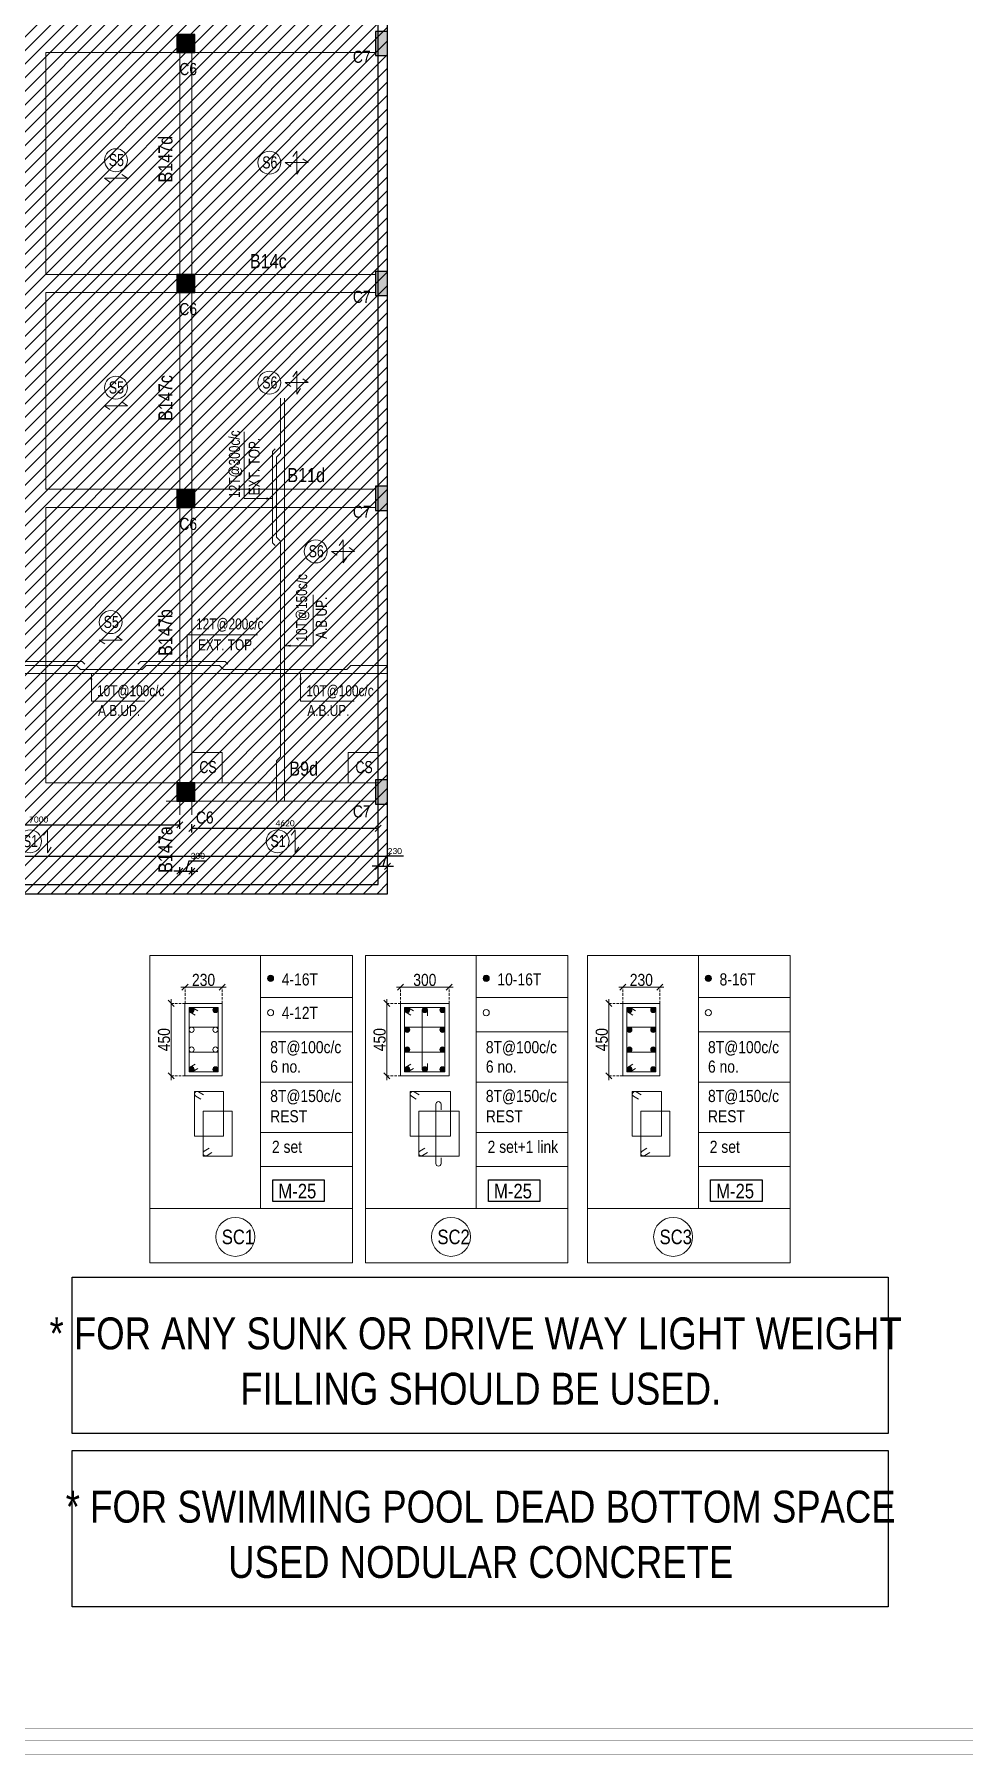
# Model space of a CAD drawing. Header units: millimetres. Extents: x 1112055 to 3390982, y -148532 to 766891.
# Drawn here: x 2850031 to 2873074, y -91891 to -49255 of the extents above; entities that cross this region are included whole.
import ezdxf
from ezdxf.enums import TextEntityAlignment as Align

# ---------------------------------------------------------------- set-up
doc = ezdxf.new("R2010")
doc.units = ezdxf.units.MM
doc.header["$PDMODE"] = 35
doc.header["$PDSIZE"] = -25
doc.linetypes.add('DASHED2', pattern=[0.375, 0.25, -0.125])
doc.linetypes.add('Hidden', pattern=[9.525, 6.35, -3.175])
for name, color, linetype, lineweight in [('B BEAM', 148, 'Continuous', 13), ('B COL. NO.', 3, 'Continuous', 20), ('B COL. SIZE DIM', 220, 'Continuous', 25), ('B COLSCH', 204, 'Continuous', 20), ('B COLUMN', 1, 'Hidden', 9), ('B FINAL COLUMN', 1, 'Continuous', 30), ('B SLAB NO', 56, 'Continuous', 9), ('B STEEL', 34, 'Continuous', 15), ('B STEEL TEXT', 7, 'Continuous', 15), ('B TITLE BLOCK', 250, 'Continuous', 0), ('B-BEAM NO', 215, 'Continuous', 18), ('g-sol250', 250, 'Continuous', 5)]:
    doc.layers.add(name, color=color, linetype=linetype, lineweight=lineweight)
doc.layers.add('B TEXT', color=7, linetype='Continuous')
doc.layers.add('FORMAT TEXT', color=7, linetype='Continuous')
doc.layers.add('B-COL HT', color=7, linetype='Continuous', lineweight=0, true_color=0x4e4f45)
doc.styles.add('Cali', font='calibri.ttf')
doc.styles.add('dim inside', font='romans.shx', dxfattribs={"width": 0.8, "height": 125})
doc.styles.add('Q1', font='g13f12d.shx', dxfattribs={"width": 0.8})
doc.styles.add('SWINC', font='swissc.ttf')
doc.styles.add('SWISS', font='swisscl.ttf')
doc.dimstyles.new('BHOOMI', dxfattribs={"dimtxt": 230, "dimasz": 150, "dimexe": 10, "dimexo": 0, "dimgap": 25, "dimtad": 1, "dimdec": 0, "dimzin": 0, "dimdsep": 46, "dimtxsty": 'SWINC', "dimblk": 'OBLIQUE', "dimcen": 0.09, "dimclrd": 250, "dimclre": 250, "dimclrt": 256, "dimaunit": 1, "dimadec": 3, "dimazin": 0, "dimtfac": 1, "dimtdec": 0, "dimtofl": 0, "dimtmove": 1, "dimatfit": 3, "dimfxl": 100, "dimtolj": 1, "dimtzin": 0, "dimlwd": 9, "dimlwe": 5, "dimarcsym": 0})
doc.dimstyles.new('dim inside', dxfattribs={"dimtxt": 125, "dimasz": 100, "dimexe": 0, "dimexo": 0, "dimgap": 10, "dimtad": 0, "dimdec": 0, "dimzin": 0, "dimdsep": 46, "dimtxsty": 'dim inside', "dimblk": 'SMALL', "dimcen": 0.09, "dimadec": 0, "dimazin": 0, "dimtfac": 1, "dimtdec": 0, "dimtofl": 0, "dimtmove": 0, "dimatfit": 3, "dimfxl": 1, "dimtolj": 1, "dimtzin": 0, "dimarcsym": 2})
doc.dimstyles.new('LEVEL DIM', dxfattribs={"dimtxt": 150, "dimasz": 150, "dimexe": 100, "dimexo": 100, "dimgap": 50, "dimtad": 1, "dimdec": 0, "dimzin": 0, "dimdsep": 46, "dimtxsty": 'Cali', "dimblk": 'OBLIQUE', "dimcen": 0, "dimclrd": 256, "dimclre": 256, "dimclrt": 3, "dimadec": 0, "dimazin": 0, "dimtfac": 1, "dimtdec": 0, "dimtofl": 0, "dimtmove": 1, "dimatfit": 0, "dimfxl": 100, "dimfxlon": 1, "dimtolj": 1, "dimtzin": 0, "dimlwd": -1, "dimlwe": -1, "dimarcsym": 0})

# ---------------------------------------------------------------- blocks, each defined once
blk = doc.blocks.new('_Oblique')
at = {"color": 0, "linetype": 'ByBlock', "lineweight": -2}
blk.add_line((-0.5, -0.5), (0.5, 0.5), dxfattribs=at)
blk = doc.blocks.new('*D6229')
at = {"layer": 'B COL. SIZE DIM', "color": 250, "lineweight": 9, "ltscale": 250, "transparency": 16777216}
blk.add_line((2853421, -73171), (2853421, -75171), dxfattribs=at)
at = {"layer": 'B COL. SIZE DIM', "color": 250, "linetype": 'DASHED2', "lineweight": 9, "ltscale": 250, "transparency": 16777216}
for p, q in [((2853766, -73271), (2853421, -73271)), ((2853766, -75071), (2853421, -75071))]:
    blk.add_line(p, q, dxfattribs=at)
at = {"layer": 'Defpoints', "color": 0, "lineweight": 40, "transparency": 16777216}
for p in [(2853766, -73271), (2853421, -75071), (2853766, -75071)]:
    blk.add_point(p, dxfattribs=at)
at = {"layer": 'B COL. SIZE DIM', "color": 250, "lineweight": 9, "transparency": 16777216, "xscale": 150, "yscale": 150, "zscale": 150}
for p, rotation in [((2853421, -73271), 90), ((2853421, -75071), 270)]:
    blk.add_blockref('_Oblique', p, dxfattribs=dict(at, rotation=rotation))
at = {"layer": 'B COL. SIZE DIM', "color": 6, "transparency": 16777216, "insert": (2853246, -74171), "char_height": 300, "attachment_point": 5, "rotation": 90, "style": 'SWINC'}
blk.add_mtext('\\A1;450', dxfattribs=at)
blk = doc.blocks.new('*D6230')
at = {"layer": 'B COL. SIZE DIM', "color": 250, "lineweight": 9, "ltscale": 250, "transparency": 16777216}
blk.add_line((2853666, -72867), (2854786, -72867), dxfattribs=at)
at = {"layer": 'B COL. SIZE DIM', "color": 250, "linetype": 'DASHED2', "lineweight": 9, "ltscale": 250, "transparency": 16777216}
for p, q in [((2853766, -73271), (2853766, -72867)), ((2854686, -73271), (2854686, -72867))]:
    blk.add_line(p, q, dxfattribs=at)
at = {"layer": 'Defpoints', "color": 0, "lineweight": 40, "transparency": 16777216}
for p in [(2854686, -72867), (2853766, -73271), (2854686, -73271)]:
    blk.add_point(p, dxfattribs=at)
at = {"layer": 'B COL. SIZE DIM', "color": 250, "lineweight": 9, "transparency": 16777216, "xscale": 150, "yscale": 150, "zscale": 150, "rotation": 180}
blk.add_blockref('_Oblique', (2853766, -72867), dxfattribs=at)
at = {"layer": 'B COL. SIZE DIM', "color": 250, "lineweight": 9, "transparency": 16777216, "xscale": 150, "yscale": 150, "zscale": 150}
blk.add_blockref('_Oblique', (2854686, -72867), dxfattribs=at)
at = {"layer": 'B COL. SIZE DIM', "color": 6, "transparency": 16777216, "insert": (2854226, -72692), "char_height": 300, "attachment_point": 5, "style": 'SWINC'}
blk.add_mtext('\\A1;230', dxfattribs=at)
blk = doc.blocks.new('*D6231')
at = {"layer": 'B COL. SIZE DIM', "color": 250, "lineweight": 9, "ltscale": 250, "transparency": 16777216}
blk.add_line((2858768, -73171), (2858768, -75171), dxfattribs=at)
at = {"layer": 'B COL. SIZE DIM', "color": 250, "linetype": 'DASHED2', "lineweight": 9, "ltscale": 250, "transparency": 16777216}
for p, q in [((2859113, -73271), (2858768, -73271)), ((2859113, -75071), (2858768, -75071))]:
    blk.add_line(p, q, dxfattribs=at)
at = {"layer": 'Defpoints', "color": 0, "lineweight": 40, "transparency": 16777216}
for p in [(2859113, -73271), (2858768, -75071), (2859113, -75071)]:
    blk.add_point(p, dxfattribs=at)
at = {"layer": 'B COL. SIZE DIM', "color": 250, "lineweight": 9, "transparency": 16777216, "xscale": 150, "yscale": 150, "zscale": 150}
for p, rotation in [((2858768, -73271), 90), ((2858768, -75071), 270)]:
    blk.add_blockref('_Oblique', p, dxfattribs=dict(at, rotation=rotation))
at = {"layer": 'B COL. SIZE DIM', "color": 6, "transparency": 16777216, "insert": (2858593, -74171), "char_height": 300, "attachment_point": 5, "rotation": 90, "style": 'SWINC'}
blk.add_mtext('\\A1;450', dxfattribs=at)
blk = doc.blocks.new('*D6232')
at = {"layer": 'B COL. SIZE DIM', "color": 250, "lineweight": 9, "ltscale": 250, "transparency": 16777216}
blk.add_line((2859013, -72867), (2860413, -72867), dxfattribs=at)
at = {"layer": 'B COL. SIZE DIM', "color": 250, "linetype": 'DASHED2', "lineweight": 9, "ltscale": 250, "transparency": 16777216}
for p, q in [((2859113, -73271), (2859113, -72867)), ((2860313, -73271), (2860313, -72867))]:
    blk.add_line(p, q, dxfattribs=at)
at = {"layer": 'Defpoints', "color": 0, "lineweight": 40, "transparency": 16777216}
for p in [(2860313, -72867), (2859113, -73271), (2860313, -73271)]:
    blk.add_point(p, dxfattribs=at)
at = {"layer": 'B COL. SIZE DIM', "color": 250, "lineweight": 9, "transparency": 16777216, "xscale": 150, "yscale": 150, "zscale": 150, "rotation": 180}
blk.add_blockref('_Oblique', (2859113, -72867), dxfattribs=at)
at = {"layer": 'B COL. SIZE DIM', "color": 250, "lineweight": 9, "transparency": 16777216, "xscale": 150, "yscale": 150, "zscale": 150}
blk.add_blockref('_Oblique', (2860313, -72867), dxfattribs=at)
at = {"layer": 'B COL. SIZE DIM', "color": 6, "transparency": 16777216, "insert": (2859713, -72692), "char_height": 300, "attachment_point": 5, "style": 'SWINC'}
blk.add_mtext('\\A1;300', dxfattribs=at)
blk = doc.blocks.new('*D6233')
at = {"layer": 'B COL. SIZE DIM', "color": 250, "lineweight": 9, "ltscale": 250, "transparency": 16777216}
blk.add_line((2864277, -73171), (2864277, -75171), dxfattribs=at)
at = {"layer": 'B COL. SIZE DIM', "color": 250, "linetype": 'DASHED2', "lineweight": 9, "ltscale": 250, "transparency": 16777216}
for p, q in [((2864622, -73271), (2864277, -73271)), ((2864622, -75071), (2864277, -75071))]:
    blk.add_line(p, q, dxfattribs=at)
at = {"layer": 'Defpoints', "color": 0, "lineweight": 40, "transparency": 16777216}
for p in [(2864622, -73271), (2864277, -75071), (2864622, -75071)]:
    blk.add_point(p, dxfattribs=at)
at = {"layer": 'B COL. SIZE DIM', "color": 250, "lineweight": 9, "transparency": 16777216, "xscale": 150, "yscale": 150, "zscale": 150}
for p, rotation in [((2864277, -73271), 90), ((2864277, -75071), 270)]:
    blk.add_blockref('_Oblique', p, dxfattribs=dict(at, rotation=rotation))
at = {"layer": 'B COL. SIZE DIM', "color": 6, "transparency": 16777216, "insert": (2864102, -74171), "char_height": 300, "attachment_point": 5, "rotation": 90, "style": 'SWINC'}
blk.add_mtext('\\A1;450', dxfattribs=at)
blk = doc.blocks.new('*D6234')
at = {"layer": 'B COL. SIZE DIM', "color": 250, "lineweight": 9, "ltscale": 250, "transparency": 16777216}
blk.add_line((2864522, -72867), (2865642, -72867), dxfattribs=at)
at = {"layer": 'B COL. SIZE DIM', "color": 250, "linetype": 'DASHED2', "lineweight": 9, "ltscale": 250, "transparency": 16777216}
for p, q in [((2864622, -73271), (2864622, -72867)), ((2865542, -73271), (2865542, -72867))]:
    blk.add_line(p, q, dxfattribs=at)
at = {"layer": 'Defpoints', "color": 0, "lineweight": 40, "transparency": 16777216}
for p in [(2865542, -72867), (2864622, -73271), (2865542, -73271)]:
    blk.add_point(p, dxfattribs=at)
at = {"layer": 'B COL. SIZE DIM', "color": 250, "lineweight": 9, "transparency": 16777216, "xscale": 150, "yscale": 150, "zscale": 150, "rotation": 180}
blk.add_blockref('_Oblique', (2864622, -72867), dxfattribs=at)
at = {"layer": 'B COL. SIZE DIM', "color": 250, "lineweight": 9, "transparency": 16777216, "xscale": 150, "yscale": 150, "zscale": 150}
blk.add_blockref('_Oblique', (2865542, -72867), dxfattribs=at)
at = {"layer": 'B COL. SIZE DIM', "color": 6, "transparency": 16777216, "insert": (2865082, -72692), "char_height": 300, "attachment_point": 5, "style": 'SWINC'}
blk.add_mtext('\\A1;230', dxfattribs=at)
blk = doc.blocks.new('*D6421')
at = {"linetype": 'ByBlock', "transparency": 16777216}
for p, q in [((2833918, -69706), (2833918, -69528)), ((2858788, -69628), (2833918, -69628)), ((2858788, -69728), (2858788, -69528))]:
    blk.add_line(p, q, dxfattribs=at)
at = {"layer": 'Defpoints', "color": 0, "lineweight": 40, "transparency": 16777216}
for p in [(2833918, -69628), (2833918, -69806), (2858788, -70326)]:
    blk.add_point(p, dxfattribs=at)
at = {"transparency": 16777216, "xscale": 150, "yscale": 150, "zscale": 150, "rotation": 180}
blk.add_blockref('_Oblique', (2833918, -69628), dxfattribs=at)
at = {"transparency": 16777216, "xscale": 150, "yscale": 150, "zscale": 150}
blk.add_blockref('_Oblique', (2858788, -69628), dxfattribs=at)
at = {"color": 3, "lineweight": 50, "transparency": 16777216, "insert": (2846353, -69502), "char_height": 150, "attachment_point": 5, "style": 'Cali'}
blk.add_mtext('\\A1;24870', dxfattribs=at)
blk = doc.blocks.new('*D6423')
at = {"linetype": 'ByBlock', "transparency": 16777216}
for p, q in [((2853638, -70096), (2853638, -69896)), ((2853864, -69744), (2853788, -69996)), ((2854303, -69744), (2853864, -69744)), ((2853938, -70096), (2853938, -69896)), ((2853638, -69996), (2853488, -69996)), ((2853638, -69996), (2853938, -69996)), ((2853938, -69996), (2854088, -69996))]:
    blk.add_line(p, q, dxfattribs=at)
at = {"layer": 'Defpoints', "color": 0, "lineweight": 40, "transparency": 16777216}
for p in [(2853638, -70326), (2853938, -69996), (2853938, -70326)]:
    blk.add_point(p, dxfattribs=at)
at = {"transparency": 16777216, "xscale": 150, "yscale": 150, "zscale": 150}
blk.add_blockref('_Oblique', (2853638, -69996), dxfattribs=at)
at = {"transparency": 16777216, "xscale": 150, "yscale": 150, "zscale": 150, "rotation": 180}
blk.add_blockref('_Oblique', (2853938, -69996), dxfattribs=at)
at = {"color": 3, "lineweight": 50, "transparency": 16777216, "insert": (2854083, -69617), "char_height": 150, "attachment_point": 5, "style": 'Cali'}
blk.add_mtext('\\A1;300', dxfattribs=at)
blk = doc.blocks.new('*D6424')
at = {"linetype": 'ByBlock', "transparency": 16777216}
for p, q in [((2858558, -69875), (2858408, -69875)), ((2858558, -69975), (2858558, -69775)), ((2858558, -69875), (2858788, -69875)), ((2858749, -69623), (2858673, -69875)), ((2859187, -69623), (2858749, -69623)), ((2858788, -69975), (2858788, -69775)), ((2858788, -69875), (2858938, -69875))]:
    blk.add_line(p, q, dxfattribs=at)
at = {"layer": 'Defpoints', "color": 0, "lineweight": 40, "transparency": 16777216}
for p in [(2858788, -69875), (2858558, -70326), (2858788, -70326)]:
    blk.add_point(p, dxfattribs=at)
at = {"transparency": 16777216, "xscale": 150, "yscale": 150, "zscale": 150}
blk.add_blockref('_Oblique', (2858558, -69875), dxfattribs=at)
at = {"transparency": 16777216, "xscale": 150, "yscale": 150, "zscale": 150, "rotation": 180}
blk.add_blockref('_Oblique', (2858788, -69875), dxfattribs=at)
at = {"color": 3, "lineweight": 50, "transparency": 16777216, "insert": (2858968, -69497), "char_height": 150, "attachment_point": 5, "style": 'Cali'}
blk.add_mtext('\\A1;230', dxfattribs=at)
blk = doc.blocks.new('*D6436')
at = {"linetype": 'ByBlock', "transparency": 16777216}
for p, q in [((2846638, -68943), (2846638, -68743)), ((2846638, -68843), (2853638, -68843)), ((2853638, -68943), (2853638, -68743))]:
    blk.add_line(p, q, dxfattribs=at)
at = {"layer": 'Defpoints', "color": 0, "lineweight": 40, "transparency": 16777216}
for p in [(2853638, -68843), (2846638, -70326), (2853638, -70326)]:
    blk.add_point(p, dxfattribs=at)
at = {"transparency": 16777216, "xscale": 150, "yscale": 150, "zscale": 150, "rotation": 180}
blk.add_blockref('_Oblique', (2846638, -68843), dxfattribs=at)
at = {"transparency": 16777216, "xscale": 150, "yscale": 150, "zscale": 150}
blk.add_blockref('_Oblique', (2853638, -68843), dxfattribs=at)
at = {"color": 3, "lineweight": 50, "transparency": 16777216, "insert": (2850138, -68716), "char_height": 150, "attachment_point": 5, "style": 'Cali'}
blk.add_mtext('\\A1;7000', dxfattribs=at)
blk = doc.blocks.new('*D6437')
at = {"linetype": 'ByBlock', "transparency": 16777216}
for p, q in [((2853938, -69033), (2853938, -68833)), ((2853938, -68933), (2858558, -68933)), ((2858558, -69033), (2858558, -68833))]:
    blk.add_line(p, q, dxfattribs=at)
at = {"layer": 'Defpoints', "color": 0, "lineweight": 40, "transparency": 16777216}
for p in [(2858558, -68933), (2853938, -70326), (2858558, -70326)]:
    blk.add_point(p, dxfattribs=at)
at = {"transparency": 16777216, "xscale": 150, "yscale": 150, "zscale": 150, "rotation": 180}
blk.add_blockref('_Oblique', (2853938, -68933), dxfattribs=at)
at = {"transparency": 16777216, "xscale": 150, "yscale": 150, "zscale": 150}
blk.add_blockref('_Oblique', (2858558, -68933), dxfattribs=at)
at = {"color": 3, "lineweight": 50, "transparency": 16777216, "insert": (2856248, -68807), "char_height": 150, "attachment_point": 5, "style": 'Cali'}
blk.add_mtext('\\A1;4620', dxfattribs=at)

msp = doc.modelspace()

# ---------------------------------------------------------------- hatches: boundary and pattern name
at = {"layer": 'B STEEL', "lineweight": 9, "ltscale": 0.5}
h = msp.add_hatch(color=34, dxfattribs=at)
edge = h.paths.add_edge_path()
edge.add_arc((2855887.2, -72652.6), 76.8, 0, 360)
h = msp.add_hatch(color=34, dxfattribs=at)
edge = h.paths.add_edge_path()
edge.add_arc((2861234.5, -72652.6), 76.8, 0, 360)
h = msp.add_hatch(color=34, dxfattribs=at)
edge = h.paths.add_edge_path()
edge.add_arc((2866743.2, -72652.6), 76.8, 0, 360)
h = msp.add_hatch(color=34, dxfattribs=at)
edge = h.paths.add_edge_path()
edge.add_arc((2853929.5, -73435.3), 64, 270, 630, ccw=False)
at = {"layer": 'B STEEL'}
h = msp.add_hatch(color=34, dxfattribs=at)
edge = h.paths.add_edge_path()
edge.add_arc((2854521.5, -73435.3), 64, 270, 630, ccw=False)
at = {"layer": 'B STEEL', "lineweight": 9, "ltscale": 0.5}
h = msp.add_hatch(color=34, dxfattribs=at)
edge = h.paths.add_edge_path()
edge.add_arc((2859276.9, -73435.3), 64, 270, 630, ccw=False)
at = {"layer": 'B STEEL'}
h = msp.add_hatch(color=34, dxfattribs=at)
edge = h.paths.add_edge_path()
edge.add_arc((2859712.8, -73435.3), 64, 270, 630, ccw=False)
h = msp.add_hatch(color=34, dxfattribs=at)
edge = h.paths.add_edge_path()
edge.add_arc((2860148.8, -73435.3), 64, 270, 630, ccw=False)
at = {"layer": 'B STEEL', "lineweight": 9, "ltscale": 0.5}
h = msp.add_hatch(color=34, dxfattribs=at)
edge = h.paths.add_edge_path()
edge.add_arc((2864785.6, -73435.3), 64, 270, 630, ccw=False)
at = {"layer": 'B STEEL'}
h = msp.add_hatch(color=34, dxfattribs=at)
edge = h.paths.add_edge_path()
edge.add_arc((2865377.5, -73435.3), 64, 270, 630, ccw=False)
h = msp.add_hatch(color=34, dxfattribs=at)
edge = h.paths.add_edge_path()
edge.add_arc((2859276.9, -73925.9), 64, 270, 630, ccw=False)
h = msp.add_hatch(color=34, dxfattribs=at)
edge = h.paths.add_edge_path()
edge.add_arc((2860148.8, -73925.9), 64, 270, 630)
h = msp.add_hatch(color=34, dxfattribs=at)
edge = h.paths.add_edge_path()
edge.add_arc((2864785.6, -73925.9), 64, 270, 630, ccw=False)
h = msp.add_hatch(color=34, dxfattribs=at)
edge = h.paths.add_edge_path()
edge.add_arc((2865377.5, -73925.9), 64, 270, 630)
h = msp.add_hatch(color=34, dxfattribs=at)
edge = h.paths.add_edge_path()
edge.add_arc((2859276.9, -74416.6), 64, 270, 630, ccw=False)
h = msp.add_hatch(color=34, dxfattribs=at)
edge = h.paths.add_edge_path()
edge.add_arc((2860148.8, -74416.6), 64, 270, 630)
h = msp.add_hatch(color=34, dxfattribs=at)
edge = h.paths.add_edge_path()
edge.add_arc((2864785.6, -74416.6), 64, 270, 630, ccw=False)
h = msp.add_hatch(color=34, dxfattribs=at)
edge = h.paths.add_edge_path()
edge.add_arc((2865377.5, -74416.6), 64, 270, 630)
at = {"layer": 'B STEEL', "lineweight": 9, "ltscale": 0.5}
h = msp.add_hatch(color=34, dxfattribs=at)
edge = h.paths.add_edge_path()
edge.add_arc((2853929.5, -74907.3), 64, 90, 450)
at = {"layer": 'B STEEL'}
h = msp.add_hatch(color=34, dxfattribs=at)
edge = h.paths.add_edge_path()
edge.add_arc((2854521.5, -74907.3), 64, 270, 630, ccw=False)
at = {"layer": 'B STEEL', "lineweight": 9, "ltscale": 0.5}
h = msp.add_hatch(color=34, dxfattribs=at)
edge = h.paths.add_edge_path()
edge.add_arc((2859276.9, -74907.3), 64, 90, 450)
at = {"layer": 'B STEEL'}
h = msp.add_hatch(color=34, dxfattribs=at)
edge = h.paths.add_edge_path()
edge.add_arc((2859712.8, -74907.3), 64, 270, 630, ccw=False)
h = msp.add_hatch(color=34, dxfattribs=at)
edge = h.paths.add_edge_path()
edge.add_arc((2860148.8, -74907.3), 64, 270, 630, ccw=False)
at = {"layer": 'B STEEL', "lineweight": 9, "ltscale": 0.5}
h = msp.add_hatch(color=34, dxfattribs=at)
edge = h.paths.add_edge_path()
edge.add_arc((2864785.6, -74907.3), 64, 90, 450)
at = {"layer": 'B STEEL'}
h = msp.add_hatch(color=34, dxfattribs=at)
edge = h.paths.add_edge_path()
edge.add_arc((2865377.5, -74907.3), 64, 270, 630, ccw=False)
at = {"layer": 'B-COL HT', "lineweight": 0}
h = msp.add_hatch(color=250, dxfattribs=at)
h.dxf.hatch_style = 1
h.paths.add_polyline_path([(2853563.1, -49706.1), (2854013.1, -49706.1), (2854013.1, -49256.1), (2853563.1, -49256.1)])
h = msp.add_hatch(color=250, dxfattribs=at)
h.dxf.hatch_style = 1
h.paths.add_polyline_path([(2858788.1, -49179.6), (2858488.1, -49179.6), (2858488.1, -49779.6), (2858788.1, -49779.6)])
h = msp.add_hatch(color=250, dxfattribs=at)
h.dxf.hatch_style = 1
h.paths.add_polyline_path([(2853563.1, -55656.1), (2854013.1, -55656.1), (2854013.1, -55206.1), (2853563.1, -55206.1)])
h = msp.add_hatch(color=250, dxfattribs=at)
h.dxf.hatch_style = 1
h.paths.add_polyline_path([(2858788.1, -55129.6), (2858488.1, -55129.6), (2858488.1, -55729.6), (2858788.1, -55729.6)])
h = msp.add_hatch(color=250, dxfattribs=at)
h.dxf.hatch_style = 1
h.paths.add_polyline_path([(2853563.1, -60981.1), (2854013.1, -60981.1), (2854013.1, -60531.1), (2853563.1, -60531.1)])
h = msp.add_hatch(color=250, dxfattribs=at)
h.dxf.hatch_style = 1
h.paths.add_polyline_path([(2858788.1, -60454.6), (2858488.1, -60454.6), (2858488.1, -61054.6), (2858788.1, -61054.6)])
h = msp.add_hatch(color=250, dxfattribs=at)
h.dxf.hatch_style = 1
h.paths.add_polyline_path([(2858788.1, -67731.1), (2858488.1, -67731.1), (2858488.1, -68331.1), (2858788.1, -68331.1)])
h = msp.add_hatch(color=250, dxfattribs=at)
h.dxf.hatch_style = 1
h.paths.add_polyline_path([(2853563.1, -68256.1), (2854013.1, -68256.1), (2854013.1, -67806.1), (2853563.1, -67806.1)])
at = {"layer": 'g-sol250', "lineweight": 0}
h = msp.add_hatch(dxfattribs=at)
h.set_pattern_fill('ANSI31', color=250, scale=75)
h.set_pattern_definition([(45, (-724936.02, -684473.6), (-168.379802, 168.379802), [])])
h.paths.add_polyline_path([(2808768.1, -40156.1), (2808768.1, -11756.1), (2834368.1, -11756.1), (2834368.1, -20456.1), (2830868.1, -20456.1), (2830868.1, -31456.1), (2834368.1, -31456.1), (2834368.1, -40156.1)], flags=16)
h.paths.add_polyline_path([(2825618.1, -40504.6), (2825618.1, -40156.1), (2827028.1, -40156.1), (2827028.1, -40504.6)], flags=16)
h.paths.add_polyline_path([(2830038.1, -40156.1), (2830038.1, -40504.7), (2827478.1, -40504.7), (2827478.1, -40156.1)], flags=16)
h.paths.add_polyline_path([(2834368.1, -70556.1), (2858788.1, -70556.1), (2858788.1, -30756.1), (2871418.1, -30756.1), (2871418.1, -5896), (2871418.1, -5756.1), (2858958.1, -5756.1), (2858958.1, -5156.1), (2859188.1, -5156.1), (2859188.1, -3726.1), (2858808.1, -3726.1), (2858808.1, -1416.1), (2859188.1, -1416.1), (2859188.1, 3323.9), (2854103.1, 3323.9), (2854103.1, -5754), (2854221, -5756.1), (2854103.1, -5756.1), (2846294.9, -5756.1), (2819068.1, -5756.1), (2819068.1, 9243.9), (2824918.1, 9243.9), (2824918.1, 11468.9), (2820118.1, 11468.9), (2820118.1, 13543.9), (2819618.1, 13543.9), (2819618.1, 15043.9), (2820118.1, 15043.9), (2820118.1, 32238.9), (2819618.1, 32238.9), (2819618.1, 33738.9), (2820118.1, 33738.9), (2820118.1, 35718.9), (2855901.5, 35718.9), (2855901.5, 35488.9), (2870818.1, 35488.9), (2870818.1, 35488.9), (2871418.1, 35488.9), (2871418.1, 42384.9), (2845094.1, 41923), (2845094.1, 39154.7), (2840592.1, 39154.7), (2840592.1, 38568.9), (2807868.1, 38568.9), (2807868.1, 35569), (2814122.8, 35569), (2814113.5, 13956.4), (2812838.1, 13953.9), (2812838.1, 7598.9), (2810598.2, 7598.9), (2810598.2, -5306.1), (2807868.1, -5306.1), (2807868.1, -70556.1), (2808768.1, -70556.1), (2808768.3, -48507.3), (2834368.3, -48507.3), (2834368.1, -57206.1), (2830638.1, -57206.1), (2830638.1, -70256.1), (2834368.1, -70256.1)])

# ---------------------------------------------------------------- linework, layer by layer
at = {"color": 252, "lineweight": 0, "ltscale": 25, "const_width": 7.31}
msp.add_lwpolyline([(2800193.1, 48524.9), (2896112.6, 48524.9), (2896112.6, -91887.3), (2800193.1, -91887.3)], close=True, dxfattribs=at)
at = {"layer": 'B BEAM', "linetype": 'Hidden', "ltscale": 1200}
for p, q in [((2850313.1, -55204.6), (2850313.1, -49704.6)), ((2850313.1, -49704.6), (2853563.1, -49704.6)), ((2853638.1, -49704.6), (2853638.1, -55204.6)), ((2853938.1, -49704.6), (2853938.1, -55204.6)), ((2854013.1, -49704.6), (2858488.1, -49704.6)), ((2850313.1, -55204.6), (2853563.1, -55204.6)), ((2854013.1, -55204.6), (2858488.1, -55204.6)), ((2850313.1, -60529.6), (2850313.1, -55654.6)), ((2850313.1, -55654.6), (2853563.1, -55654.6)), ((2853638.1, -55654.6), (2853638.1, -60529.6)), ((2853938.1, -55654.6), (2853938.1, -60529.6)), ((2854013.1, -55654.6), (2858488.1, -55654.6)), ((2850313.1, -60529.6), (2853563.1, -60529.6)), ((2854013.1, -60529.6), (2858488.1, -60529.6)), ((2850313.1, -67806.1), (2850313.1, -60979.6)), ((2850313.1, -60979.6), (2853563.1, -60979.6)), ((2853638.1, -60979.6), (2853638.1, -70556.1)), ((2853938.1, -60979.6), (2853938.1, -70556.1)), ((2854013.1, -60979.6), (2858488.1, -60979.6)), ((2850313.1, -67806.1), (2858488.1, -67806.1)), ((2841868.1, -68256.1), (2858488.1, -68256.1))]:
    msp.add_line(p, q, dxfattribs=at)
at = {"layer": 'B COLSCH', "color": 250, "lineweight": 0}
for p, q in [((2857915.3, -72083.6), (2852890.7, -72083.6)), ((2852890.7, -78354.4), (2852890.7, -72083.6)), ((2855640.9, -78354.4), (2855640.9, -72083.6)), ((2857915.3, -78354.4), (2857915.3, -72083.6)), ((2863262.6, -72083.6), (2858238, -72083.6)), ((2858238, -78354.4), (2858238, -72083.6)), ((2860988.2, -78354.4), (2860988.2, -72083.6)), ((2863262.6, -78354.4), (2863262.6, -72083.6)), ((2868771.3, -72083.6), (2863746.7, -72083.6)), ((2863746.7, -78354.4), (2863746.7, -72083.6)), ((2866496.9, -78354.4), (2866496.9, -72083.6)), ((2868771.3, -78354.4), (2868771.3, -72083.6)), ((2855640.9, -73129.3), (2857915.3, -73129.3)), ((2860988.2, -73129.3), (2863262.6, -73129.3)), ((2866496.9, -73129.3), (2868771.3, -73129.3)), ((2855640.9, -73974.2), (2857915.3, -73974.2)), ((2860988.2, -73974.2), (2863262.6, -73974.2)), ((2866496.9, -73974.2), (2868771.3, -73974.2)), ((2855640.9, -75224), (2857915.3, -75224)), ((2860988.2, -75224), (2863262.6, -75224)), ((2866496.9, -75224), (2868771.3, -75224)), ((2855640.9, -76473.8), (2857915.3, -76473.8)), ((2860988.2, -76473.8), (2863262.6, -76473.8)), ((2866496.9, -76473.8), (2868771.3, -76473.8)), ((2855640.9, -77318.8), (2857915.3, -77318.8)), ((2860988.2, -77318.8), (2863262.6, -77318.8)), ((2866496.9, -77318.8), (2868771.3, -77318.8))]:
    msp.add_line(p, q, dxfattribs=at)
for points in [[(2852890.7, -78354.4), (2857915.3, -78354.4), (2857915.3, -79702), (2852890.7, -79702)], [(2858238, -78354.4), (2863262.6, -78354.4), (2863262.6, -79702), (2858238, -79702)], [(2863746.7, -78354.4), (2868771.3, -78354.4), (2868771.3, -79702), (2863746.7, -79702)]]:
    msp.add_lwpolyline(points, close=True, dxfattribs=at)
for centre in [(2855013.6, -79058.7), (2860361, -79058.7), (2865869.7, -79058.7)]:
    msp.add_circle(centre, 482.6, dxfattribs=at)
at = {"layer": 'B COLUMN', "color": 1, "linetype": 'ByBlock', "lineweight": 20}
for points in [[(2853765.5, -73271.3), (2854685.5, -73271.3), (2854685.5, -75071.3), (2853765.5, -75071.3)], [(2859112.8, -73271.3), (2860312.8, -73271.3), (2860312.8, -75071.3), (2859112.8, -75071.3)], [(2864621.5, -73271.3), (2865541.5, -73271.3), (2865541.5, -75071.3), (2864621.5, -75071.3)]]:
    msp.add_lwpolyline(points, close=True, dxfattribs=at)
at = {"layer": 'B FINAL COLUMN', "color": 26, "lineweight": 30}
for points in [[(2840592.1, 38569.5), (2807868.1, 38569.5), (2807868.1, -70556.1), (2858788.1, -70556.1), (2858788.1, -30756.1), (2871418.1, -30756.1), (2871418.1, 42384.9), (2845094.1, 41923), (2845094.1, 39154.7), (2840592.1, 39154.7)], [(2808098.2, -70326.1), (2858558.2, -70326.1), (2858558.2, -30527.5), (2871188.2, -30527.5), (2871188.2, 38376.5), (2852149.8, 38377), (2852149.8, 35717.5), (2851933.2, 35717.5), (2851933.2, 41811.5), (2850503.2, 41786.4), (2850503.2, 35717.5), (2850273.2, 35717.5), (2850273.2, 38923.3), (2840822.2, 38923.3), (2840822.2, 38338), (2808098.2, 38338)]]:
    msp.add_lwpolyline(points, close=True, dxfattribs=at)
at = {"layer": 'B FINAL COLUMN', "color": 5, "lineweight": 30}
for points in [[(2853563.1, -49706.1), (2854013.1, -49706.1), (2854013.1, -49256.1), (2853563.1, -49256.1)], [(2858788.1, -49179.6), (2858488.1, -49179.6), (2858488.1, -49779.6), (2858788.1, -49779.6)], [(2853563.1, -55656.1), (2854013.1, -55656.1), (2854013.1, -55206.1), (2853563.1, -55206.1)], [(2858788.1, -55129.6), (2858488.1, -55129.6), (2858488.1, -55729.6), (2858788.1, -55729.6)], [(2853563.1, -60981.1), (2854013.1, -60981.1), (2854013.1, -60531.1), (2853563.1, -60531.1)], [(2858788.1, -60454.6), (2858488.1, -60454.6), (2858488.1, -61054.6), (2858788.1, -61054.6)], [(2858788.1, -67731.1), (2858488.1, -67731.1), (2858488.1, -68331.1), (2858788.1, -68331.1)], [(2853563.1, -68256.1), (2854013.1, -68256.1), (2854013.1, -67806.1), (2853563.1, -67806.1)]]:
    msp.add_lwpolyline(points, close=True, dxfattribs=at)
at = {"layer": 'B SLAB NO', "lineweight": 9}
for points in [[(2856683.9, -52338.1), (2856820.6, -52432.9), (2856251.5, -52432.9), (2856388.2, -52527.7)], [(2856630.9, -52580.8), (2856536, -52717.4), (2856536, -52148.4), (2856441.2, -52285)], [(2852200.5, -52725.5), (2852337.1, -52820.3), (2851768.1, -52820.3), (2851904.8, -52915.2)], [(2856683.9, -57792.1), (2856820.6, -57886.9), (2856251.5, -57886.9), (2856388.2, -57981.7)], [(2856630.9, -58034.8), (2856536, -58171.4), (2856536, -57602.4), (2856441.2, -57739.1)], [(2852200.5, -58363), (2852337.1, -58457.8), (2851768.1, -58457.8), (2851904.8, -58552.7)], [(2857781.9, -62218), (2857687.1, -62354.7), (2857687.1, -61785.6), (2857592.3, -61922.3)], [(2857835, -61975.3), (2857971.6, -62070.2), (2857402.6, -62070.2), (2857539.2, -62165)], [(2852072.6, -64174.1), (2852209.3, -64268.9), (2851640.2, -64268.9), (2851776.9, -64363.8)], [(2850260, -69105.7), (2850354.8, -68969.1), (2850354.8, -69538.1), (2850449.6, -69401.5)], [(2856399.9, -69105.7), (2856494.7, -68969.1), (2856494.7, -69538.1), (2856589.5, -69401.5)]]:
    msp.add_lwpolyline(points, dxfattribs=at)
for points in [[(2853938.1, -67806.1), (2854688.1, -67806.1), (2854688.1, -67056.1), (2853938.1, -67056.1)], [(2857808.2, -67806.1), (2858558.2, -67806.1), (2858558.2, -67056.1), (2857808.2, -67056.1)]]:
    msp.add_lwpolyline(points, close=True, dxfattribs=at)
for centre in [(2852052.6, -52373.8), (2855856.9, -52432.9), (2852052.6, -58011.3), (2855856.9, -57886.9), (2857008, -62070.2), (2851924.7, -63822.4), (2849922.3, -69253.6), (2856062.2, -69253.6)]:
    msp.add_circle(centre, 284.5, dxfattribs=at)
at = {"layer": 'B STEEL', "color": 34, "lineweight": 9, "ltscale": 0.5}
for p, q in [((2856235.9, -58267.7), (2856235.9, -68256.1)), ((2858788.1, -65095.5), (2833918.1, -65095.5))]:
    msp.add_line(p, q, dxfattribs=at)
for points in [[(2856135.9, -58267.7), (2856135.9, -59632.9), (2856035.9, -59732.9), (2856035.9, -61716.5), (2856135.9, -61816.5), (2856135.9, -67161.1), (2856035.9, -67261.1), (2856035.9, -68256.1)], [(2856000.6, -59526.8), (2855935.9, -59591.4), (2855935.9, -61857.9), (2856000.6, -61922.6)], [(2851278.2, -64860.2), (2851213.6, -64795.5), (2849212.7, -64795.5), (2849148, -64860.2)], [(2852598, -64860.2), (2852662.7, -64795.5), (2854763.5, -64795.5), (2854828.2, -64860.2)], [(2858788.1, -64895.5), (2857881.4, -64895.5), (2857781.4, -64995.5), (2854722.1, -64995.5), (2854622.1, -64895.5), (2852804.1, -64895.5), (2852704.1, -64995.5), (2851172.1, -64995.5), (2851072.1, -64895.5), (2849354.1, -64895.5)]]:
    msp.add_lwpolyline(points, dxfattribs=at)
for points in [[(2854084.6, -73455.5), (2853963.1, -73380.8, 1), (2853896, -73489.8), (2854017.5, -73564.6)], [(2859431.9, -73455.5), (2859310.4, -73380.8, 1), (2859243.3, -73489.8), (2859364.8, -73564.6)], [(2859776.9, -74764.6), (2859776.9, -74907.3, -1), (2859648.8, -74907.3), (2859648.8, -73435.3, -1), (2859776.9, -73435.3), (2859776.9, -73577.9)], [(2864940.6, -73455.5), (2864819.1, -73380.8, 1), (2864752, -73489.8), (2864873.5, -73564.6)], [(2854084.6, -74887), (2853963.1, -74961.8, -1), (2853896, -74852.7), (2854017.5, -74778)], [(2859431.9, -74887), (2859310.4, -74961.8, -1), (2859243.3, -74852.7), (2859364.8, -74778)], [(2864940.6, -74887), (2864819.1, -74961.8, -1), (2864752, -74852.7), (2864873.5, -74778)], [(2854221.5, -75539.5), (2854100.1, -75464.7, 1), (2854032.9, -75573.8), (2854154.4, -75648.5)], [(2859568.8, -75539.5), (2859447.4, -75464.7, 1), (2859380.3, -75573.8), (2859501.7, -75648.5)], [(2865077.6, -75539.5), (2864956.1, -75464.7, 1), (2864889, -75573.8), (2865010.4, -75648.5)], [(2860114.9, -77100.2), (2860114.9, -77242.8, -1), (2859986.8, -77242.8), (2859986.8, -75770.9, -1), (2860114.9, -75770.9), (2860114.9, -75913.5)], [(2854433.2, -76970.9), (2854311.7, -77045.7, -1), (2854244.6, -76936.7), (2854366, -76861.9)], [(2859780.5, -76970.9), (2859659, -77045.7, -1), (2859591.9, -76936.7), (2859713.4, -76861.9)], [(2865289.2, -76970.9), (2865167.7, -77045.7, -1), (2865100.6, -76936.7), (2865222.1, -76861.9)]]:
    msp.add_lwpolyline(points, format="xyb", dxfattribs=at)
for points in [[(2854585.5, -73371.3), (2854585.5, -74480.6), (2853865.5, -74480.6), (2853865.5, -73371.3)], [(2860212.8, -73371.3), (2860212.8, -74480.6), (2859212.8, -74480.6), (2859212.8, -73371.3)], [(2865441.5, -73371.3), (2865441.5, -74480.6), (2864721.5, -74480.6), (2864721.5, -73371.3)], [(2854585.5, -74971.3), (2854585.5, -73861.9), (2853865.5, -73861.9), (2853865.5, -74971.3)], [(2860212.8, -74971.3), (2860212.8, -73861.9), (2859212.8, -73861.9), (2859212.8, -74971.3)], [(2865441.5, -74971.3), (2865441.5, -73861.9), (2864721.5, -73861.9), (2864721.5, -74971.3)], [(2854722.5, -75455.2), (2854722.5, -76564.6), (2854002.5, -76564.6), (2854002.5, -75455.2)], [(2860349.8, -75455.2), (2860349.8, -76564.6), (2859349.8, -76564.6), (2859349.8, -75455.2)], [(2865578.5, -75455.2), (2865578.5, -76564.6), (2864858.5, -76564.6), (2864858.5, -75455.2)], [(2854934.1, -77055.2), (2854934.1, -75945.9), (2854214.1, -75945.9), (2854214.1, -77055.2)], [(2860561.4, -77055.2), (2860561.4, -75945.9), (2859561.4, -75945.9), (2859561.4, -77055.2)], [(2865790.1, -77055.2), (2865790.1, -75945.9), (2865070.1, -75945.9), (2865070.1, -77055.2)]]:
    msp.add_lwpolyline(points, close=True, dxfattribs=at)
for centre, radius in [((2855887.2, -72652.6), 76.8), ((2861234.5, -72652.6), 76.8), ((2866743.2, -72652.6), 76.8), ((2853929.5, -73435.3), 64), ((2854521.5, -73435.3), 64), ((2855887.2, -73502.8), 76.8), ((2859276.9, -73435.3), 64), ((2859712.8, -73435.3), 64), ((2860148.8, -73435.3), 64), ((2861234.5, -73502.8), 76.8), ((2864785.6, -73435.3), 64), ((2865377.5, -73435.3), 64), ((2866743.2, -73502.8), 76.8), ((2853929.5, -73925.9), 64), ((2854521.5, -73925.9), 64), ((2859276.9, -73925.9), 64), ((2860148.8, -73925.9), 64), ((2864785.6, -73925.9), 64), ((2865377.5, -73925.9), 64), ((2853929.5, -74416.6), 64), ((2854521.5, -74416.6), 64), ((2859276.9, -74416.6), 64), ((2860148.8, -74416.6), 64), ((2864785.6, -74416.6), 64), ((2865377.5, -74416.6), 64), ((2853929.5, -74907.3), 64), ((2854521.5, -74907.3), 64), ((2859276.9, -74907.3), 64), ((2859712.8, -74907.3), 64), ((2860148.8, -74907.3), 64), ((2864785.6, -74907.3), 64), ((2865377.5, -74907.3), 64)]:
    msp.add_circle(centre, radius, dxfattribs=at)
at = {"layer": 'B TEXT', "color": 1}
for points in [[(2855944.6, -77647.8), (2857219.1, -77647.8), (2857219.1, -78185.8), (2855944.6, -78185.8)], [(2861291.9, -77647.8), (2862566.5, -77647.8), (2862566.5, -78185.8), (2861291.9, -78185.8)], [(2866800.6, -77647.8), (2868075.2, -77647.8), (2868075.2, -78185.8), (2866800.6, -78185.8)]]:
    msp.add_lwpolyline(points, close=True, dxfattribs=at)
at = {"layer": 'B TITLE BLOCK', "color": 1, "ltscale": 25, "const_width": 7.31}
msp.add_lwpolyline([(2800529.8, 48188.2), (2895775.9, 48188.2), (2895775.9, -91550.5), (2800529.8, -91550.5)], close=True, dxfattribs=at)
at = {"layer": 'B TITLE BLOCK', "color": 250, "lineweight": 0, "ltscale": 25, "const_width": 7.31}
msp.add_lwpolyline([(2800836.2, 47881.9), (2895469.5, 47881.9), (2895469.5, -91244.2), (2800836.2, -91244.2)], close=True, dxfattribs=at)
at = {"layer": 'FORMAT TEXT', "color": 4, "lineweight": 30}
for points in [[(2850964.8, -80056.7), (2871199.7, -80056.7), (2871199.7, -83934.4), (2850964.8, -83934.4)], [(2850964.8, -84350.7), (2871199.7, -84350.7), (2871199.7, -88228.4), (2850964.8, -88228.4)]]:
    msp.add_lwpolyline(points, close=True, dxfattribs=at)

# ---------------------------------------------------------------- texts
at = {"layer": 'B COL. NO.', "style": 'SWINC'}
for s, p in [('C7', (2857928.7, -49959.3)), ('C6', (2853625.9, -50263.9)), ('C7', (2857928.7, -55909.3)), ('C6', (2853625.9, -56213.9)), ('C7', (2857928.7, -61234.3)), ('C6', (2853625.9, -61538.9)), ('C6', (2854036.4, -68813.9)), ('C7', (2857928.7, -68663.4))]:
    msp.add_text(s, height=300, dxfattribs=at).set_placement(p)
at = {"layer": 'B SLAB NO', "lineweight": 9, "style": 'SWISS'}
for s, p in [('S5', (2851876.5, -52518.8)), ('S6', (2855680.8, -52577.9)), ('S5', (2851876.5, -58156.3)), ('S6', (2855680.8, -58031.9)), ('S6', (2856831.9, -62215.2)), ('S5', (2851748.6, -63967.4)), ('CS', (2854123.7, -67564.4)), ('CS', (2857993.7, -67564.4)), ('S1', (2849746.1, -69398.6)), ('S1', (2855886, -69398.6))]:
    msp.add_text(s, height=300, dxfattribs=at).set_placement(p)
at = {"layer": 'B STEEL TEXT', "style": 'Q1', "width": 0.8}
for s, p in [('12T@300c/c', (2855129.2, -60743.8)), ('EXT. TOP.', (2855618.6, -60677.8)), ('10T@150c/c', (2856795.1, -64303.8)), ('A.B.UP.', (2857284.5, -64237.9))]:
    msp.add_text(s, height=275, rotation=90, dxfattribs=at).set_placement(p)
for s, p in [('12T@200c/c', (2854039.7, -64004.1)), ('EXT. TOP.', (2854089, -64523)), ('10T@100c/c', (2851584.2, -65660.4)), ('10T@100c/c', (2856773.3, -65660.4)), ('A.B.UP.', (2851609.5, -66149.8)), ('A.B.UP.', (2856798.6, -66149.8))]:
    msp.add_text(s, height=275, dxfattribs=at).set_placement(p)
at = {"layer": 'B TEXT', "style": 'SWINC'}
for s, p in [('4-16T', (2856165.7, -72827.1)), ('10-16T', (2861513, -72827.1)), ('8-16T', (2867021.7, -72827.1)), ('4-12T', (2856165.7, -73655.5)), ('8T@100c/c', (2855878.8, -74507)), ('8T@100c/c', (2861226.1, -74507)), ('8T@100c/c', (2866734.8, -74507)), ('6 no.', (2855878.8, -74988.7)), ('6 no.', (2861226.1, -74988.7)), ('6 no.', (2866734.8, -74988.7)), ('8T@150c/c', (2855878.8, -75716.8)), ('8T@150c/c', (2861226.1, -75716.8)), ('8T@150c/c', (2866734.8, -75716.8)), ('REST', (2855878.8, -76219.2)), ('REST', (2861226.1, -76219.2)), ('REST', (2866734.8, -76219.2)), ('2 set', (2855922.6, -76976.3)), ('2 set+1 link', (2861269.9, -76976.3)), ('2 set', (2866778.6, -76976.3))]:
    msp.add_text(s, height=300, dxfattribs=at).set_placement(p)
at = {"layer": 'B TEXT', "color": 1, "style": 'SWINC'}
for s, p in [('M-25', (2856081.9, -78212.3)), ('M-25', (2861429.2, -78212.3)), ('M-25', (2866937.9, -78212.3)), ('SC1', (2854678.4, -79347.9)), ('SC2', (2860025.7, -79347.9)), ('SC3', (2865534.4, -79347.9))]:
    msp.add_text(s, height=360, dxfattribs=at).set_placement(p, align=Align.BOTTOM_LEFT)
at = {"layer": 'B TITLE BLOCK', "color": 251, "lineweight": 0, "insert": (2879869.9, -67865.3), "char_height": 464.277, "attachment_point": 2, "style": 'SWINC'}
msp.add_mtext_dynamic_manual_height_columns('\\pxsm1,qj;{\\fBankGothic Lt BT|b0|i0|c0|p34;BHOOMI\\P\\ps*,q*;\\fGost|b0|i0|c0|p2;\\H0.8x;- CONSULTANTS -\\C1; }', width=1213989.136, gutter_width=0, heights=[170761.4], dxfattribs=at)
at = {"layer": 'B-BEAM NO', "ltscale": 25, "style": 'SWINC'}
for s, p in [('B147d', (2853454.7, -52347.7)), ('B147c', (2853454.7, -58268.3)), ('B147b', (2853454.7, -64080.9)), ('B147a', (2853454.7, -69459.3))]:
    msp.add_text(s, height=350, rotation=90, dxfattribs=at).set_placement(p, align=Align.CENTER)
for s, p in [('B14c', (2855831.6, -55050.8)), ('B11d', (2856771.3, -60352.5)), ('B9d', (2856707.8, -67629))]:
    msp.add_text(s, height=350, dxfattribs=at).set_placement(p, align=Align.CENTER)
at = {"layer": 'FORMAT TEXT', "color": 4, "lineweight": 30, "style": 'SWINC'}
for s, p in [('* FOR ANY SUNK OR DRIVE WAY LIGHT WEIGHT ', (2861098.7, -81451.1)), ('FILLING SHOULD BE USED.', (2861098.7, -82822.7)), ('* FOR SWIMMING POOL DEAD BOTTOM SPACE', (2861098.7, -85745.2)), ('USED NODULAR CONCRETE', (2861098.7, -87116.8))]:
    msp.add_text(s, height=790.674, dxfattribs=at).set_placement(p, align=Align.MIDDLE)

# ---------------------------------------------------------------- dimensions: what is measured, and where the dimension line sits
at = {"color": 3, "linetype": 'ByBlock', "lineweight": 50}
for base, p1, p2, picture, middle in [((2853638.1, -68842.9), (2846638.1, -70326.1), (2853638.1, -70326.1), '*D6436', (2850138.1, -68716.1)), ((2858558.2, -68933.5), (2853938.1, -70326.1), (2858558.2, -70326.1), '*D6437', (2856248.1, -68806.6)), ((2833918.1, -69628.5), (2858788.1, -70326.1), (2833918.1, -69806.1), '*D6421', (2846353.1, -69501.6)), ((2858788.1, -69875.2), (2858558.2, -70326.1), (2858788.1, -70326.1), '*D6424', (2858798.7, -69496.5)), ((2853938.1, -69995.7), (2853638.1, -70326.1), (2853938.1, -70326.1), '*D6423', (2853913.7, -69617))]:
    dim = msp.add_linear_dim(base=base, p1=p1, p2=p2, dimstyle='LEVEL DIM', override={"dimpost": '\\X'}, dxfattribs=at)
    dim.commit()
    dim.dimension.update_dxf_attribs({"geometry": picture, "text_midpoint": middle})
at = {"layer": 'B COL. SIZE DIM', "color": 250, "ltscale": 250}
for base, p1, p2, angle, picture, middle in [((2854685.5, -72867.4), (2853765.5, -73271.3), (2854685.5, -73271.3), 180, '*D6230', (2854225.5, -72692.4)), ((2860312.8, -72867.4), (2859112.8, -73271.3), (2860312.8, -73271.3), 180, '*D6232', (2859712.8, -72692.4)), ((2865541.5, -72867.4), (2864621.5, -73271.3), (2865541.5, -73271.3), 180, '*D6234', (2865081.5, -72692.4)), ((2853420.6, -75071.3), (2853765.5, -73271.3), (2853765.5, -75071.3), 270, '*D6229', (2853245.6, -74171.3)), ((2858767.9, -75071.3), (2859112.8, -73271.3), (2859112.8, -75071.3), 270, '*D6231', (2858592.9, -74171.3)), ((2864276.6, -75071.3), (2864621.5, -73271.3), (2864621.5, -75071.3), 270, '*D6233', (2864101.6, -74171.3))]:
    dim = msp.add_linear_dim(base=base, p1=p1, p2=p2, angle=angle, dimstyle='dim inside', override={"dimtxt": 300, "dimasz": 150, "dimgap": 25, "dimtad": 3, "dimlfac": 0.25, "dimtxsty": 'SWINC', "dimblk1": 'Oblique', "dimblk2": 'Oblique', "dimsah": 1, "dimdle": 100, "dimclrd": 250, "dimclre": 250, "dimclrt": 6, "dimfxl": 1000, "dimlwd": 9, "dimlwe": 9}, dxfattribs=at)
    dim.commit()
    dim.dimension.update_dxf_attribs({"geometry": picture, "text_midpoint": middle})

# ---------------------------------------------------------------- leaders
at = {"layer": 'B STEEL TEXT'}
for points in [[(2855935.9, -60760), (2855235.6, -60760), (2855235.6, -59103.5)], [(2856235.9, -64406.9), (2856943.7, -64406.9), (2856943.7, -63147.8)], [(2853816.7, -64795.5), (2853816.7, -64134.9), (2855567.2, -64134.9)], [(2851443.3, -65095.5), (2851443.3, -65783.2), (2852772.3, -65783.2)], [(2856632.4, -65095.5), (2856632.4, -65783.2), (2857961.3, -65783.2)]]:
    msp.add_leader(points, dimstyle='BHOOMI', override={"dimtad": 0, "dimclrd": 256, "dimlwd": 0}, dxfattribs=at)

doc.saveas('drawing.dxf')
